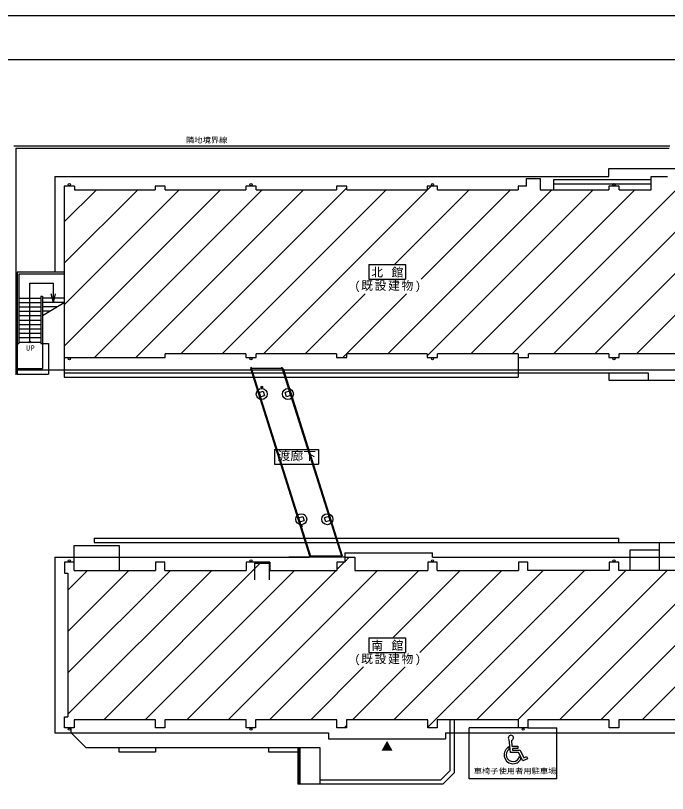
# Model space of a CAD drawing. Units: millimetres, scale not verified. Extents: x -87917 to 30883, y -64927 to 19073.
# Drawn here: x -53292 to -8766, y -34065 to 19073 of the extents above; entities that cross this region are included whole.
import ezdxf
from ezdxf.enums import TextEntityAlignment as Align

# ---------------------------------------------------------------- set-up
doc = ezdxf.new("R2010")
doc.units = ezdxf.units.MM
doc.header["$LTSCALE"] = 200
doc.header["$PDMODE"] = 32
doc.header["$PDSIZE"] = 100
doc.layers.add('0-0', color=3, linetype='Continuous')
doc.styles.add('ＭＳ ゴシック', font='')
doc.styles.get('ＭＳ ゴシック').set_extended_font_data('MS Gothic')

msp = doc.modelspace()

# ---------------------------------------------------------------- linework, layer by layer
at = {"layer": '0-0', "color": 7}
for p, q in [((-83516.9, 16073.1), (27283.1, 16073.1)), ((-53266.9, 10023.1), (-53266.9, -5471.9)), ((-53266.9, 10023.1), (-8641.1, 10023.1)), ((-50616.9, 8073.1), (-50616.9, 1533.1)), ((-16526.9, 7173.1), (-16526.9, 7873.1)), ((-16526.9, 7873.1), (-9876.9, 7873.1)), ((-16526.9, 7573.1), (-9876.9, 7573.1)), ((-49966.9, -3506.4), (-39287.4, 7173.1)), ((-49966.9, -677.9), (-42115.9, 7173.1)), ((-49966.9, 2150.5), (-44944.3, 7173.1)), ((-49966.9, 4978.9), (-47772.7, 7173.1)), ((-47909, -4276.9), (-36459, 7173.1)), ((-45080.6, -4276.9), (-33630.6, 7173.1)), ((-42002.2, -4026.9), (-30666.9, 7308.4)), ((-39173.7, -4026.9), (-27973.7, 7173.1)), ((-36345.3, -4026.9), (-24895.3, 7423.1)), ((-27860, -4026.9), (-16660, 7173.1)), ((-27416.9, 2073.1), (-22316.9, 7173.1)), ((-25588.5, 1073.1), (-19488.5, 7173.1)), ((-25166.9, -4162.2), (-13831.6, 7173.1)), ((-22203.2, -4026.9), (-11003.2, 7173.1)), ((-19374.7, -4026.9), (-8174.7, 7173.1)), ((-16546.3, -4026.9), (-6366.9, 6152.5)), ((-13717.9, -4026.9), (-6366.9, 3324.1)), ((-49966.9, 1533.1), (-53176.9, 1533.1)), ((-49966.9, 1413.1), (-53056.9, 1413.1)), ((-53056.9, 1413.1), (-53056.9, -3326.9)), ((-50709.4, -526.9), (-50709.4, 803.1)), ((-50709.4, -526.9), (-50864.7, 52.6)), ((-50709.4, -526.9), (-50554.1, 52.6)), ((-33516.9, -4026.9), (-29416.9, 73.1)), ((-30938.5, -4276.9), (-26588.5, 73.1)), ((-10889.5, -4026.9), (-6366.9, 495.7)), ((-53056.9, -226.9), (-51571.9, -226.9)), ((-53056.9, -526.9), (-51571.9, -526.9)), ((-51571.9, -106.9), (-51451.9, -106.9)), ((-51571.9, -106.9), (-51571.9, -3326.9)), ((-51451.9, -106.9), (-51451.9, -3326.9)), ((-49966.9, -226.9), (-51451.9, -226.9)), ((-49966.9, -526.9), (-51451.9, -526.9)), ((-51451.9, -1426.9), (-49966.9, -526.9)), ((-53056.9, -826.9), (-51571.9, -826.9)), ((-50461.9, -826.9), (-51451.9, -826.9)), ((-53056.9, -1126.9), (-51571.9, -1126.9)), ((-53056.9, -1426.9), (-51571.9, -1426.9)), ((-50956.9, -1126.9), (-51451.9, -1126.9)), ((-53056.9, -1726.9), (-51571.9, -1726.9)), ((-53056.9, -2026.9), (-51571.9, -2026.9)), ((-53056.9, -2326.9), (-51571.9, -2326.9)), ((-53056.9, -2626.9), (-51571.9, -2626.9)), ((-53056.9, -2926.9), (-51571.9, -2926.9)), ((-53176.9, -3326.9), (-53056.9, -3326.9)), ((-53056.9, -3226.9), (-51571.9, -3226.9)), ((-51451.9, -3326.9), (-51451.9, -5026.9)), ((-49966.9, -4276.9), (-49966.9, -5626.9)), ((-18966.9, -4276.9), (-18966.9, -5626.9)), ((-53176.9, -5026.9), (-51451.9, -5026.9)), ((-53176.9, -5126.9), (-5216.9, -5126.9)), ((-37248.3, -5026.9), (-33211.3, -17826.9)), ((-35022.4, -5026.9), (-37248.3, -5026.9)), ((-35022.4, -5026.9), (-30985.5, -17826.9)), ((-49966.9, -5326.9), (-10091.9, -5326.9)), ((-49966.9, -5626.9), (-18966.9, -5626.9)), ((-10091.9, -5326.9), (-10091.9, -5826.9)), ((-47916.9, -16626.9), (-12091.9, -16626.9)), ((-12091.9, -16926.9), (-12091.9, -16626.9)), ((-9316.9, -18826.9), (-9316.9, -16926.9)), ((-11316.9, -17426.9), (-9316.9, -17426.9)), ((-11316.9, -18826.9), (-11316.9, -17426.9)), ((-50616.9, -17926.9), (-50616.9, -29926.9)), ((-50616.9, -17926.9), (-33239, -17926.9)), ((-33211.3, -17826.9), (-30985.5, -17826.9)), ((-30811.9, -17926.9), (-30964.8, -17926.9)), ((-30811.9, -17626.9), (-30811.9, -17926.9)), ((-30811.9, -17626.9), (-24816.6, -17626.9)), ((-30811.9, -18236.6), (-30502.2, -17926.9)), ((-24816.6, -17926.9), (-24816.6, -17626.9)), ((-24816.6, -17926.9), (-5216.9, -17926.9)), ((-47259, -29026.9), (-36509, -18276.9)), ((-31341.9, -18766.6), (-30852.2, -18276.9)), ((-49716.9, -28656.4), (-39887.4, -18826.9)), ((-49716.9, -25827.9), (-42715.9, -18826.9)), ((-49716.9, -22999.5), (-45544.3, -18826.9)), ((-49716.9, -20171.1), (-48372.7, -18826.9)), ((-44430.6, -29026.9), (-34230.6, -18826.9)), ((-41602.2, -29026.9), (-31402.2, -18826.9)), ((-38773.7, -29026.9), (-28573.7, -18826.9)), ((-35945.3, -29026.9), (-25745.3, -18826.9)), ((-27516.9, -23426.9), (-22916.9, -18826.9)), ((-27460, -29026.9), (-17260, -18826.9)), ((-25688.5, -24426.9), (-20088.5, -18826.9)), ((-25141.9, -29537.2), (-14431.6, -18826.9)), ((-21803.2, -29026.9), (-11603.2, -18826.9)), ((-18974.7, -29026.9), (-8774.7, -18826.9)), ((-16146.3, -29026.9), (-5891.9, -18772.5)), ((-13317.9, -29026.9), (-6116.9, -21825.9)), ((-10489.5, -29026.9), (-6116.9, -24654.3)), ((-33116.9, -29026.9), (-29516.9, -25426.9)), ((-30288.5, -29026.9), (-26688.5, -25426.9)), ((-49941.9, -28881.4), (-49887.4, -28826.9)), ((-23616.9, -32502.7), (-23616.9, -29026.9)), ((-23316.9, -32626.9), (-23316.9, -29026.9)), ((-49491.9, -29926.9), (-49491.9, -29576.9)), ((-30838.5, -29576.9), (-30691.9, -29430.4)), ((-18941.9, -29576.9), (-22316.9, -29576.9)), ((-22316.9, -33076.9), (-22316.9, -29576.9)), ((-18291.9, -29576.9), (-16316.9, -29576.9)), ((-16316.9, -33076.9), (-16316.9, -29576.9)), ((-23916.9, -29926.9), (-23916.9, -30326.9)), ((-23916.9, -29926.9), (-5216.9, -29926.9)), ((-43741.9, -30926.9), (-43741.9, -31226.9)), ((-34016.9, -30926.9), (-34016.9, -33426.9)), ((-33866.9, -30926.9), (-33866.9, -33426.9)), ((-24116.9, -33426.9), (-23316.9, -32626.9)), ((-24116.9, -33426.9), (-34016.9, -33426.9)), ((-16316.9, -33076.9), (-22316.9, -33076.9))]:
    msp.add_line(p, q, dxfattribs=at)
at = {"layer": '0-0'}
for p, q in [((-53416.9, 10173.1), (-8601.3, 10173.1)), ((-9876.9, 8073.1), (-8756.9, 8073.1)), ((-18386.9, 7423.1), (-18386.9, 7933.1)), ((-43066.9, 7423.1), (-43766.9, 7423.1)), ((-43766.9, 7423.1), (-43766.9, 7173.1)), ((-43066.9, 7173.1), (-43066.9, 7423.1)), ((-43066.9, 7173.1), (-37566.9, 7173.1)), ((-36866.9, 7423.1), (-37566.9, 7423.1)), ((-37566.9, 7423.1), (-37566.9, 7173.1)), ((-36866.9, 7173.1), (-36866.9, 7423.1)), ((-36866.9, 7173.1), (-31366.9, 7173.1)), ((-30666.9, 7423.1), (-31366.9, 7423.1)), ((-31366.9, 7423.1), (-31366.9, 7173.1)), ((-30666.9, 7173.1), (-30666.9, 7423.1)), ((-30666.9, 7173.1), (-25166.9, 7173.1)), ((-24466.9, 7423.1), (-25166.9, 7423.1)), ((-25166.9, 7423.1), (-25166.9, 7173.1)), ((-24466.9, 7173.1), (-24466.9, 7423.1)), ((-24466.9, 7173.1), (-18966.9, 7173.1)), ((-18386.9, 7423.1), (-18966.9, 7423.1)), ((-18966.9, 7423.1), (-18966.9, 7173.1)), ((-17466.9, 7173.1), (-12766.9, 7173.1)), ((-12066.9, 7423.1), (-12766.9, 7423.1)), ((-12766.9, 7423.1), (-12766.9, 7173.1)), ((-12066.9, 7173.1), (-12066.9, 7423.1)), ((-29166.9, 2073.1), (-29166.9, 1073.1)), ((-29166.9, 1073.1), (-26666.9, 1073.1)), ((-43066.9, -4276.9), (-43066.9, -4026.9)), ((-37566.9, -4026.9), (-43066.9, -4026.9)), ((-37566.9, -4026.9), (-37566.9, -4276.9)), ((-31366.9, -4026.9), (-36866.9, -4026.9)), ((-36866.9, -4276.9), (-36866.9, -4026.9)), ((-31366.9, -4026.9), (-31366.9, -4276.9)), ((-30666.9, -4276.9), (-30666.9, -4026.9)), ((-25166.9, -4026.9), (-30666.9, -4026.9)), ((-25166.9, -4026.9), (-25166.9, -4276.9)), ((-24466.9, -4276.9), (-24466.9, -4026.9)), ((-18966.9, -4026.9), (-24466.9, -4026.9)), ((-18966.9, -4026.9), (-18966.9, -4276.9)), ((-18266.9, -4276.9), (-18266.9, -4026.9)), ((-12766.9, -4026.9), (-18266.9, -4026.9)), ((-12766.9, -4026.9), (-12766.9, -4276.9)), ((-12066.9, -4276.9), (-12066.9, -4026.9)), ((-6566.9, -4026.9), (-12066.9, -4026.9)), ((-49966.9, -4276.9), (-43066.9, -4276.9)), ((-37566.9, -4276.9), (-36866.9, -4276.9)), ((-31366.9, -4276.9), (-30666.9, -4276.9)), ((-25166.9, -4276.9), (-24466.9, -4276.9)), ((-18966.9, -4276.9), (-18266.9, -4276.9)), ((-12766.9, -4276.9), (-12066.9, -4276.9)), ((-35606.8, -10576.9), (-35606.8, -11576.9)), ((-35606.8, -10576.9), (-32606.8, -10576.9)), ((-32606.8, -10576.9), (-32606.8, -11576.9)), ((-35606.8, -11576.9), (-32606.8, -11576.9)), ((-30811.9, -17926.9), (-30811.9, -18276.9)), ((-49291.9, -18276.9), (-49941.9, -18276.9)), ((-49941.9, -18276.9), (-49941.9, -19026.9)), ((-49291.9, -18826.9), (-49291.9, -18276.9)), ((-43091.9, -18276.9), (-43741.9, -18276.9)), ((-43741.9, -18276.9), (-43741.9, -18826.9)), ((-43091.9, -18826.9), (-43091.9, -18276.9)), ((-37541.9, -18276.9), (-37541.9, -18826.9)), ((-35916.9, -18276.9), (-37541.9, -18276.9)), ((-30811.9, -18276.9), (-31341.9, -18276.9)), ((-31341.9, -18276.9), (-31341.9, -18826.9)), ((-18291.9, -18276.9), (-18941.9, -18276.9)), ((-18941.9, -18276.9), (-18941.9, -18826.9)), ((-18291.9, -18826.9), (-18291.9, -18276.9)), ((-12091.9, -18276.9), (-12741.9, -18276.9)), ((-12741.9, -18276.9), (-12741.9, -18826.9)), ((-12091.9, -18826.9), (-12091.9, -18276.9)), ((-49941.9, -19026.9), (-49716.9, -19026.9)), ((-49716.9, -19026.9), (-49716.9, -28826.9)), ((-49291.9, -18826.9), (-43741.9, -18826.9)), ((-43091.9, -18826.9), (-37541.9, -18826.9)), ((-30116.9, -18826.9), (-25141.9, -18826.9)), ((-24491.9, -18826.9), (-18941.9, -18826.9)), ((-12741.9, -18826.9), (-18291.9, -18826.9)), ((-6541.9, -18826.9), (-12091.9, -18826.9)), ((-29166.9, -23426.9), (-29166.9, -24426.9)), ((-29166.9, -24426.9), (-26666.9, -24426.9)), ((-49941.9, -28826.9), (-49716.9, -28826.9)), ((-49941.9, -29576.9), (-49941.9, -28826.9)), ((-49291.9, -29026.9), (-49291.9, -29576.9)), ((-43091.9, -29026.9), (-43091.9, -29576.9)), ((-37541.9, -29026.9), (-43091.9, -29026.9)), ((-37541.9, -29576.9), (-37541.9, -29026.9)), ((-36891.9, -29026.9), (-36891.9, -29576.9)), ((-31341.9, -29026.9), (-36891.9, -29026.9)), ((-31341.9, -29576.9), (-31341.9, -29026.9)), ((-30691.9, -29026.9), (-30691.9, -29576.9)), ((-25141.9, -29026.9), (-30691.9, -29026.9)), ((-25141.9, -29576.9), (-25141.9, -29026.9)), ((-24491.9, -29026.9), (-24491.9, -29576.9)), ((-18941.9, -29026.9), (-24491.9, -29026.9)), ((-18941.9, -29576.9), (-18941.9, -29026.9)), ((-18291.9, -29026.9), (-18291.9, -29576.9)), ((-12741.9, -29026.9), (-18291.9, -29026.9)), ((-12741.9, -29576.9), (-12741.9, -29026.9)), ((-12091.9, -29026.9), (-12091.9, -29576.9)), ((-6541.9, -29026.9), (-12091.9, -29026.9)), ((-49291.9, -29576.9), (-49941.9, -29576.9)), ((-43091.9, -29576.9), (-43741.9, -29576.9)), ((-36891.9, -29576.9), (-37541.9, -29576.9)), ((-30691.9, -29576.9), (-31341.9, -29576.9)), ((-24491.9, -29576.9), (-25141.9, -29576.9)), ((-18291.9, -29576.9), (-18941.9, -29576.9)), ((-12091.9, -29576.9), (-12741.9, -29576.9))]:
    msp.add_line(p, q, dxfattribs=at)
at = {"layer": '0-0', "color": 4}
for p, q in [((-37216.9, -4926.9), (-33116.9, -17926.9)), ((-35116.9, -4926.9), (-31016.9, -17926.9)), ((-31016.9, -17926.9), (-34616.9, -17926.9)), ((-36966.9, -18326.9), (-36966.9, -19461.7)), ((-19589.4, -30383), (-19496.9, -31264.7)), ((-33961.9, -31001.9), (-33961.9, -33351.9)), ((-33921.9, -31001.9), (-33921.9, -33351.9)), ((-19574.2, -31046.7), (-19591, -30884.4)), ((-18867.3, -31520.4), (-18775.6, -31702.6))]:
    msp.add_line(p, q, dxfattribs=at)
at = {"layer": '0-0', "color": 2}
for p, q in [((-36662.8, -6683.9), (-36376.7, -6593.6)), ((-36662.8, -6683.9), (-36572.5, -6970)), ((-36572.5, -6970), (-36286.4, -6879.7)), ((-36376.7, -6593.6), (-36286.4, -6879.7)), ((-34591.2, -6593.6), (-34877.3, -6683.9)), ((-34787.1, -6970), (-34877.3, -6683.9)), ((-34501, -6879.7), (-34787.1, -6970)), ((-34501, -6879.7), (-34591.2, -6593.6))]:
    msp.add_line(p, q, dxfattribs=at)
at = {"layer": '0-0', "color": 4}
msp.add_lwpolyline([(-87916.9, 19073.1), (30883.1, 19073.1), (30883.1, -64926.9), (-87916.9, -64926.9)], close=True, dxfattribs=at)
at = {"layer": '0-0', "color": 7}
for points in [[(-50616.9, 8073.1), (-12766.9, 8073.1), (-12766.9, 8623.1)], [(-12766.9, 8623.1), (-6466.9, 8623.1), (-5216.9, 7908.8)], [(-53176.9, 1533.1), (-53176.9, -5426.9), (-51051.9, -5426.9)], [(-52314.4, -3226.9), (-52314.4, 803.1), (-50709.4, 803.1)], [(-51571.9, -3326.9), (-51051.9, -3326.9), (-51051.9, -5426.9)], [(-12766.9, -5326.9), (-12766.9, -5826.9), (-4216.9, -5826.9)], [(-47916.9, -16626.9), (-47916.9, -16926.9), (-4216.9, -16926.9)], [(-49291.9, -18276.9), (-49291.9, -17126.9), (-46216.9, -17126.9), (-46216.9, -18826.9)], [(-50616.9, -29926.9), (-31916.9, -29926.9), (-31916.9, -30326.9), (-23916.9, -30326.9)], [(-49491.9, -29926.9), (-48491.9, -30926.9), (-32516.9, -30926.9), (-32516.9, -33426.9)], [(-46241.9, -30926.9), (-46241.9, -31226.9), (-43741.9, -31226.9)], [(-36016.9, -30926.9), (-36016.9, -31226.9), (-34016.9, -31226.9)], [(-32516.9, -33126.9), (-24241.1, -33126.9), (-23616.9, -32502.7)]]:
    msp.add_lwpolyline(points, dxfattribs=at)
at = {"layer": '0-0'}
for points in [[(-12066.9, 7173.1), (-9876.9, 7173.1), (-9876.9, 8073.1)], [(-18386.9, 7933.1), (-17466.9, 7933.1), (-17466.9, 7173.1)], [(-49266.9, 7423.1), (-49966.9, 7423.1), (-49966.9, -4276.9)], [(-49266.9, 7423.1), (-49266.9, 7173.1), (-43766.9, 7173.1)], [(-29166.9, 2073.1), (-26666.9, 2073.1), (-26666.9, 1073.1)], [(-30811.9, -17926.9), (-30116.9, -17926.9), (-30116.9, -18826.9)], [(-35916.9, -18276.9), (-35916.9, -18826.9), (-31341.9, -18826.9)], [(-24491.9, -18826.9), (-24491.9, -18276.9), (-25141.9, -18276.9), (-25141.9, -18826.9)], [(-29166.9, -23426.9), (-26666.9, -23426.9), (-26666.9, -24426.9)], [(-43741.9, -29576.9), (-43741.9, -29026.9), (-49291.9, -29026.9)]]:
    msp.add_lwpolyline(points, dxfattribs=at)
at = {"layer": '0-0', "color": 2}
for points in [[(-33966.2, -15233.9), (-33680.1, -15143.6), (-33589.9, -15429.7)], [(-33966.2, -15233.9), (-33876, -15520), (-33589.9, -15429.7)], [(-31804.5, -15429.7), (-31894.7, -15143.6), (-32180.8, -15233.9)], [(-31804.5, -15429.7), (-32090.6, -15520), (-32180.8, -15233.9)]]:
    msp.add_lwpolyline(points, dxfattribs=at)
at = {"layer": '0-0', "color": 4}
for points in [[(-36966.9, -18326.9), (-35966.9, -18326.9), (-35966.9, -19461.7)], [(-19426.7, -30438.3), (-19384, -30845.8), (-18993, -30845.8), (-18993, -31001), (-19357.4, -31001), (-19357.4, -31102.4), (-18830.8, -31102.4), (-18574.1, -31629.1), (-18392.2, -31548), (-18318, -31697), (-18647.6, -31838.9), (-18934.7, -31264.7), (-19496.9, -31264.7)]]:
    msp.add_lwpolyline(points, dxfattribs=at)
at = {"layer": '0-0'}
for centre, radius in [((-49616.9, 7523.1), 75), ((-37216.9, 7523.1), 75), ((-24816.9, 7523.1), 75), ((-12416.9, 7523.1), 75), ((-49616.9, -4376.9), 75), ((-37216.9, -4376.9), 75), ((-24816.9, -4376.9), 75), ((-12416.9, -4376.9), 75), ((-36474.6, -6306.8), 60), ((-33778.1, -15806.8), 60), ((-49616.9, -18176.9), 75), ((-37216.9, -18176.9), 75), ((-24816.9, -18176.9), 75), ((-12416.9, -18176.9), 75), ((-49616.9, -29676.9), 75), ((-37216.9, -29676.9), 75), ((-18616.9, -29676.9), 75)]:
    msp.add_circle(centre, radius, dxfattribs=at)
at = {"layer": '0-0', "color": 7}
for centre in [(-36474.6, -6781.8), (-34689.2, -6781.8), (-33778.1, -15331.8), (-31992.6, -15331.8)]:
    msp.add_circle(centre, 375, dxfattribs=at)
at = {"layer": '0-0', "color": 4}
for centre, radius, start, end in [((-19459.5, -30265.8), 175.6, 280.77933, 222.05988), ((-33941.9, -31001.9), 20, 0, 180), ((-19316.9, -31426.9), 607.8, 116.80972, 333.00651), ((-19316.9, -31426.9), 459.1, 124.08481, 348.25265), ((-33941.9, -33351.9), 20, 180, 0)]:
    msp.add_arc(centre, radius, start, end, dxfattribs=at)
at = {"layer": '0-0', "color": 6}
msp.add_point((-52314.4, -3226.9), dxfattribs=at)

# ---------------------------------------------------------------- texts
at = {"layer": '0-0', "color": 7, "style": 'ＭＳ ゴシック', "width": 1.1}
for s, p in [('隣地境界線', (-41646.9, 10273.1)), ('車椅子使用者用駐車場', (-21996.9, -32826.9))]:
    msp.add_text(s, height=366.6, dxfattribs=at).set_placement(p, align=Align.BOTTOM_LEFT)
at = {"layer": '0-0', "style": 'ＭＳ ゴシック', "width": 1.1}
msp.add_text('渡廊下', height=586.5, dxfattribs=at).set_placement((-35406.8, -11476.9), align=Align.BOTTOM_LEFT)
at = {"layer": '0-0', "style": 'ＭＳ ゴシック'}
msp.add_text('▲', height=586.5, dxfattribs=at).set_placement((-28316.9, -31326.9), align=Align.BOTTOM_LEFT)
at = {"layer": '0-0', "char_height": 586.5, "attachment_point": 7, "style": 'ＭＳ ゴシック'}
for s, insert in [('\\T1.15;北\\~館', (-28991.9, 1173.1)), ('\\T1.15;(既設建物)', (-30141.9, 173.1)), ('\\T1.15;南\\~館', (-28991.9, -24326.9)), ('\\T1.15;(既設建物)', (-30141.9, -25326.9))]:
    msp.add_mtext(s, dxfattribs=dict(at, insert=insert))
at = {"layer": '0-0', "color": 7, "insert": (-52574.4, -3826.9), "char_height": 366.6, "attachment_point": 7, "style": 'ＭＳ ゴシック'}
msp.add_mtext('\\T1.17;UP', dxfattribs=at)

doc.saveas('drawing.dxf')
